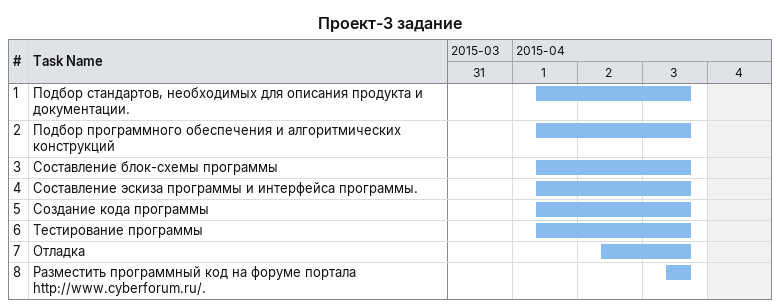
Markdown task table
Проект-3 задание

| ID | Task | Start | Finish |
|---|---|---|---|
| 1 | Подбор стандартов, необходимых для описания продукта и документации. | 2015-04-01 | 2015-04-03 |
| 2 | Подбор программного обеспечения и алгоритмических конструкций | 2015-04-01 | 2015-04-03 |
| 3 | Составление блок-схемы программы | 2015-04-01 | 2015-04-03 |
| 4 | Составление эскиза программы и интерфейса программы. | 2015-04-01 | 2015-04-03 |
| 5 | Создание кода программы | 2015-04-01 | 2015-04-03 |
| 6 | Тестирование программы | 2015-04-01 | 2015-04-03 |
| 7 | Отладка | 2015-04-02 | 2015-04-03 |
| 8 | Разместить программный код на форуме портала http://www.cyberforum.ru/. | 2015-04-03 | 2015-04-03 |
